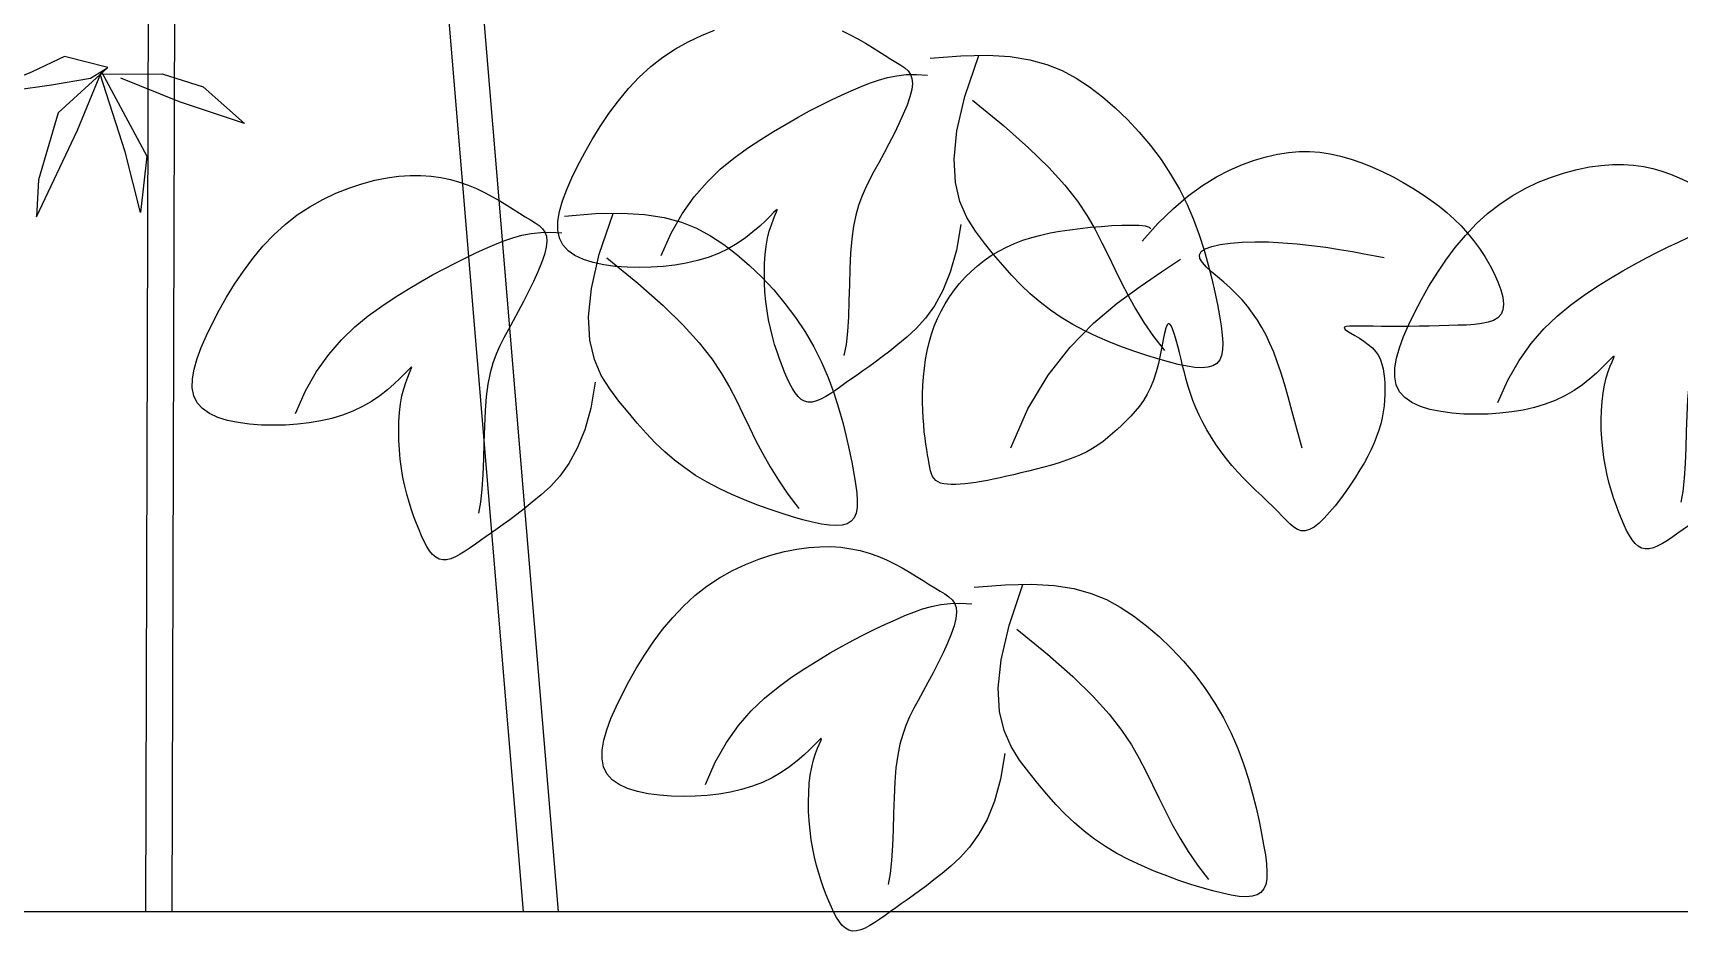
# Model space of a CAD drawing. Extents: x 941299 to 942979, y 2579300 to 2579597.
# Drawn here: x 941938.033 to 941941.206, y 2579503.841 to 2579505.574 of the extents above; entities that cross this region are included whole.
import ezdxf

# ---------------------------------------------------------------- set-up
doc = ezdxf.new("R2010")
doc.units = 0
doc.layers.get('0').update_dxf_attribs({"linetype": 'CONTINUOUS'})
for name, color, linetype in [('LH', 94, 'CONTINUOUS'), ('尺寸标注', 2, 'CONTINUOUS'), ('绿化', 3, 'CONTINUOUS')]:
    doc.layers.add(name, color=color, linetype=linetype)

# ---------------------------------------------------------------- blocks, each defined once
blk = doc.blocks.new('15')
at = {"layer": 'LH', "color": 38}
for p, q in [((-0.3435, 1.0548), (-0.3267, 1.0628)), ((-0.3267, 1.0628), (-0.3098, 1.0695)), ((-0.1458, 1.0687), (-0.1354, 1.0637)), ((-0.1354, 1.0637), (-0.1255, 1.0583)), ((-0.1255, 1.0583), (-0.116, 1.0529)), ((-0.3763, 1.0348), (-0.3601, 1.0454)), ((-0.3601, 1.0454), (-0.3435, 1.0548)), ((-0.116, 1.0529), (-0.107, 1.0474)), ((-0.107, 1.0474), (-0.0986, 1.0421)), ((-0.0986, 1.0421), (-0.0906, 1.0371)), ((-0.0906, 1.0371), (-0.0833, 1.0325)), ((0.0068, 1.0366), (0.0408, 1.0373)), ((0.012, 0.9842), (0.0297, 1.0369)), ((0.0408, 1.0373), (0.0701, 1.0356)), ((-0.4065, 1.0092), (-0.3918, 1.0227)), ((-0.3918, 1.0227), (-0.3763, 1.0348)), ((-0.0833, 1.0325), (-0.0766, 1.0285)), ((-0.0766, 1.0285), (-0.0705, 1.0248)), ((-0.0705, 1.0248), (-0.0653, 1.0211)), ((-0.0653, 1.0211), (-0.0611, 1.0172)), ((-0.0611, 1.0172), (-0.058, 1.0128)), ((-0.0327, 1.0334), (0.0068, 1.0366)), ((0.0701, 1.0356), (0.0954, 1.0316)), ((0.0954, 1.0316), (0.1174, 1.0256)), ((0.1174, 1.0256), (0.137, 1.0177)), ((0.137, 1.0177), (0.155, 1.008)), ((-0.4334, 0.9789), (-0.4204, 0.9945)), ((-0.4204, 0.9945), (-0.4065, 1.0092)), ((-0.1342, 0.9916), (-0.1222, 0.9968)), ((-0.1222, 0.9968), (-0.1106, 1.0015)), ((-0.1106, 1.0015), (-0.0991, 1.0054)), ((-0.0991, 1.0054), (-0.0876, 1.0087)), ((-0.0876, 1.0087), (-0.0757, 1.011)), ((-0.0757, 1.011), (-0.0634, 1.0124)), ((-0.0634, 1.0124), (-0.0502, 1.0127)), ((-0.058, 1.0128), (-0.0561, 1.0075)), ((-0.0555, 1.0011), (-0.0563, 0.9933)), ((-0.0561, 1.0075), (-0.0555, 1.0011)), ((-0.0502, 1.0127), (-0.0361, 1.0119)), ((0.155, 1.008), (0.172, 0.9967)), ((0.172, 0.9967), (0.1886, 0.984)), ((-0.4455, 0.9626), (-0.4334, 0.9789)), ((-0.1734, 0.973), (-0.1597, 0.9798)), ((-0.1597, 0.9798), (-0.1466, 0.986)), ((-0.1466, 0.986), (-0.1342, 0.9916)), ((-0.0624, 0.9733), (-0.0672, 0.9615)), ((-0.0587, 0.984), (-0.0624, 0.9733)), ((-0.0563, 0.9933), (-0.0587, 0.984)), ((0.0018, 0.9402), (0.012, 0.9842)), ((0.0218, 0.9797), (0.0616, 0.9471)), ((0.1886, 0.984), (0.205, 0.9699)), ((-0.4568, 0.9459), (-0.4455, 0.9626)), ((-0.2179, 0.9489), (-0.2024, 0.9577)), ((-0.2024, 0.9577), (-0.1876, 0.9657)), ((-0.1876, 0.9657), (-0.1734, 0.973)), ((-0.0672, 0.9615), (-0.0728, 0.9491)), ((0.205, 0.9699), (0.2208, 0.9547)), ((0.2208, 0.9547), (0.2361, 0.9384)), ((-0.4672, 0.929), (-0.4568, 0.9459)), ((-0.2504, 0.929), (-0.2339, 0.9394)), ((-0.2339, 0.9394), (-0.2179, 0.9489)), ((-0.079, 0.9362), (-0.0856, 0.9234)), ((-0.0728, 0.9491), (-0.079, 0.9362)), ((-0.0018, 0.9038), (0.0018, 0.9402)), ((0.0616, 0.9471), (0.0939, 0.9184)), ((0.2361, 0.9384), (0.2505, 0.9211)), ((-0.4853, 0.8957), (-0.4767, 0.9122)), ((-0.4767, 0.9122), (-0.4672, 0.929)), ((-0.285, 0.9051), (-0.2676, 0.9177)), ((-0.2676, 0.9177), (-0.2504, 0.929)), ((-0.0922, 0.9108), (-0.0987, 0.8988)), ((-0.0856, 0.9234), (-0.0922, 0.9108)), ((0.0939, 0.9184), (0.1199, 0.893)), ((0.2505, 0.9211), (0.264, 0.9031)), ((0.3993, 0.9068), (0.4137, 0.9101)), ((0.4137, 0.9101), (0.4277, 0.9123)), ((0.4277, 0.9123), (0.4414, 0.9134)), ((0.4414, 0.9134), (0.4548, 0.9135)), ((0.4548, 0.9135), (0.4681, 0.9125)), ((0.4681, 0.9125), (0.4814, 0.9105)), ((0.4814, 0.9105), (0.4947, 0.9076)), ((-0.4931, 0.8798), (-0.4853, 0.8957)), ((-0.3194, 0.8743), (-0.3024, 0.8908)), ((-0.3024, 0.8908), (-0.285, 0.9051)), ((-0.0987, 0.8988), (-0.1049, 0.8877)), ((-0.0002, 0.8738), (-0.0018, 0.9038)), ((0.1199, 0.893), (0.1404, 0.8702)), ((0.264, 0.9031), (0.2764, 0.8844)), ((0.3352, 0.8809), (0.3522, 0.8897)), ((0.3522, 0.8897), (0.3686, 0.8968)), ((0.3686, 0.8968), (0.3843, 0.9024)), ((0.3843, 0.9024), (0.3993, 0.9068)), ((0.4947, 0.9076), (0.5083, 0.9037)), ((0.5083, 0.9037), (0.522, 0.899)), ((0.522, 0.899), (0.5356, 0.8935)), ((0.5356, 0.8935), (0.5491, 0.8874)), ((-0.7796, 0.8666), (-0.7629, 0.8721)), ((-0.7629, 0.8721), (-0.7465, 0.8765)), ((-0.7465, 0.8765), (-0.7306, 0.8796)), ((-0.7306, 0.8796), (-0.7155, 0.8817)), ((-0.7155, 0.8817), (-0.701, 0.8827)), ((-0.701, 0.8827), (-0.6872, 0.8827)), ((-0.6872, 0.8827), (-0.674, 0.8818)), ((-0.674, 0.8818), (-0.6614, 0.8801)), ((-0.6614, 0.8801), (-0.6493, 0.8776)), ((-0.6493, 0.8776), (-0.6376, 0.8743)), ((-0.6376, 0.8743), (-0.6264, 0.8703)), ((-0.6264, 0.8703), (-0.6156, 0.8658)), ((-0.4997, 0.8645), (-0.4931, 0.8798)), ((-0.3359, 0.8554), (-0.3194, 0.8743)), ((-0.1106, 0.877), (-0.1159, 0.8665)), ((-0.1049, 0.8877), (-0.1106, 0.877)), ((0.0056, 0.8491), (-0.0002, 0.8738)), ((0.1404, 0.8702), (0.1565, 0.8497)), ((0.2764, 0.8844), (0.2876, 0.8652)), ((0.299, 0.8564), (0.3174, 0.8699)), ((0.3174, 0.8699), (0.3352, 0.8809)), ((0.5491, 0.8874), (0.5624, 0.8808)), ((0.5624, 0.8808), (0.5754, 0.8738)), ((0.5754, 0.8738), (0.5878, 0.8664)), ((-0.83, 0.8425), (-0.8134, 0.8519)), ((-0.8134, 0.8519), (-0.7965, 0.8599)), ((-0.7965, 0.8599), (-0.7796, 0.8666)), ((-0.6156, 0.8658), (-0.6053, 0.8608)), ((-0.6053, 0.8608), (-0.5953, 0.8554)), ((-0.5953, 0.8554), (-0.5859, 0.85)), ((-0.5859, 0.85), (-0.5769, 0.8445)), ((-0.5089, 0.8365), (-0.505, 0.8501)), ((-0.505, 0.8501), (-0.4997, 0.8645)), ((-0.3514, 0.8336), (-0.3359, 0.8554)), ((-0.1206, 0.8557), (-0.1248, 0.8442)), ((-0.1159, 0.8665), (-0.1206, 0.8557)), ((0.0146, 0.8285), (0.0056, 0.8491)), ((0.1565, 0.8497), (0.1691, 0.8309)), ((0.2799, 0.8403), (0.299, 0.8564)), ((0.2876, 0.8652), (0.2974, 0.8456)), ((0.5878, 0.8664), (0.5997, 0.8588)), ((0.5997, 0.8588), (0.6109, 0.851)), ((0.6109, 0.851), (0.6215, 0.8431)), ((-0.8617, 0.8198), (-0.8461, 0.8319)), ((-0.8461, 0.8319), (-0.83, 0.8425)), ((-0.5769, 0.8445), (-0.5684, 0.8392)), ((-0.5684, 0.8392), (-0.5605, 0.8342)), ((-0.5605, 0.8342), (-0.5531, 0.8296)), ((-0.5531, 0.8296), (-0.5464, 0.8256)), ((-0.5464, 0.8256), (-0.5404, 0.8219)), ((-0.511, 0.824), (-0.5089, 0.8365)), ((-0.5026, 0.8305), (-0.463, 0.8337)), ((-0.463, 0.8337), (-0.429, 0.8344)), ((-0.4579, 0.7813), (-0.4402, 0.834)), ((-0.429, 0.8344), (-0.3998, 0.8327)), ((-0.3998, 0.8327), (-0.3745, 0.8287)), ((-0.3745, 0.8287), (-0.3524, 0.8227)), ((-0.3657, 0.8085), (-0.3514, 0.8336)), ((-0.2385, 0.8304), (-0.2445, 0.8244)), ((-0.2339, 0.8351), (-0.2385, 0.8304)), ((-0.2368, 0.8194), (-0.2342, 0.8264)), ((-0.2342, 0.8264), (-0.2319, 0.832)), ((-0.2308, 0.8382), (-0.2339, 0.8351)), ((-0.2319, 0.832), (-0.2301, 0.8361)), ((-0.2293, 0.8393), (-0.2308, 0.8382)), ((-0.2301, 0.8361), (-0.2292, 0.8386)), ((-0.2292, 0.8386), (-0.2293, 0.8393)), ((-0.1283, 0.8316), (-0.1312, 0.8174)), ((-0.1248, 0.8442), (-0.1283, 0.8316)), ((0.0255, 0.8111), (0.0146, 0.8285)), ((0.1691, 0.8309), (0.1793, 0.8132)), ((0.2601, 0.821), (0.2799, 0.8403)), ((0.2974, 0.8456), (0.3059, 0.8259)), ((0.3059, 0.8259), (0.3132, 0.8062)), ((0.6215, 0.8431), (0.6315, 0.835)), ((0.6315, 0.835), (0.6408, 0.8266)), ((0.6408, 0.8266), (0.6497, 0.8178)), ((-0.8902, 0.7916), (-0.8763, 0.8063)), ((-0.8763, 0.8063), (-0.8617, 0.8198)), ((-0.569, 0.8025), (-0.5574, 0.8058)), ((-0.5574, 0.8058), (-0.5456, 0.8081)), ((-0.5456, 0.8081), (-0.5332, 0.8095)), ((-0.5404, 0.8219), (-0.5352, 0.8182)), ((-0.5352, 0.8182), (-0.531, 0.8143)), ((-0.5332, 0.8095), (-0.5201, 0.8098)), ((-0.531, 0.8143), (-0.5278, 0.8099)), ((-0.5278, 0.8099), (-0.5259, 0.8046)), ((-0.5259, 0.8046), (-0.5253, 0.7982)), ((-0.5201, 0.8098), (-0.506, 0.809)), ((-0.5111, 0.8125), (-0.511, 0.824)), ((-0.5092, 0.8023), (-0.5111, 0.8125)), ((-0.3784, 0.7796), (-0.3657, 0.8085)), ((-0.3524, 0.8227), (-0.3328, 0.8148)), ((-0.3328, 0.8148), (-0.3149, 0.8051)), ((-0.3149, 0.8051), (-0.2979, 0.7938)), ((-0.2604, 0.8101), (-0.2701, 0.8025)), ((-0.2518, 0.8175), (-0.2604, 0.8101)), ((-0.2445, 0.8244), (-0.2518, 0.8175)), ((-0.2417, 0.802), (-0.2394, 0.8113)), ((-0.2394, 0.8113), (-0.2368, 0.8194)), ((-0.1312, 0.8174), (-0.1334, 0.8013)), ((0.0066, 0.8198), (0.001, 0.7865)), ((0.0372, 0.7955), (0.0255, 0.8111)), ((0.0978, 0.803), (0.1095, 0.8061)), ((0.1095, 0.8061), (0.1215, 0.8088)), ((0.1215, 0.8088), (0.134, 0.811)), ((0.134, 0.811), (0.1468, 0.813)), ((0.1468, 0.813), (0.1599, 0.8146)), ((0.1599, 0.8146), (0.1734, 0.8161)), ((0.1734, 0.8161), (0.1872, 0.8173)), ((0.1793, 0.8132), (0.1881, 0.7961)), ((0.1872, 0.8173), (0.2007, 0.8182)), ((0.2007, 0.8182), (0.2137, 0.8188)), ((0.2137, 0.8188), (0.2254, 0.819)), ((0.2254, 0.819), (0.2355, 0.8187)), ((0.2355, 0.8187), (0.2435, 0.8179)), ((0.2396, 0.7983), (0.2601, 0.821)), ((0.2435, 0.8179), (0.2488, 0.8164)), ((0.2488, 0.8164), (0.251, 0.8142)), ((0.3132, 0.8062), (0.3195, 0.7868)), ((0.6497, 0.8178), (0.658, 0.8087)), ((0.658, 0.8087), (0.6658, 0.7991)), ((-0.9032, 0.776), (-0.8902, 0.7916)), ((-0.6296, 0.7769), (-0.6165, 0.7831)), ((-0.6165, 0.7831), (-0.604, 0.7887)), ((-0.604, 0.7887), (-0.592, 0.7939)), ((-0.592, 0.7939), (-0.5804, 0.7986)), ((-0.5804, 0.7986), (-0.569, 0.8025)), ((-0.5262, 0.7904), (-0.5285, 0.7811)), ((-0.5253, 0.7982), (-0.5262, 0.7904)), ((-0.5049, 0.7934), (-0.5092, 0.8023)), ((-0.4981, 0.7858), (-0.5049, 0.7934)), ((-0.4892, 0.7796), (-0.4981, 0.7858)), ((-0.2924, 0.7883), (-0.3048, 0.7823)), ((-0.2979, 0.7938), (-0.2812, 0.7811)), ((-0.2808, 0.7951), (-0.2924, 0.7883)), ((-0.2701, 0.8025), (-0.2808, 0.7951)), ((-0.2448, 0.7809), (-0.2435, 0.7918)), ((-0.2435, 0.7918), (-0.2417, 0.802)), ((-0.1349, 0.783), (-0.1358, 0.7631)), ((-0.1334, 0.8013), (-0.1349, 0.783)), ((0.001, 0.7865), (-0.0068, 0.7583)), ((0.0489, 0.781), (0.0372, 0.7955)), ((0.0458, 0.7796), (0.0554, 0.7853)), ((0.0554, 0.7853), (0.0653, 0.7906)), ((0.0653, 0.7906), (0.0757, 0.7953)), ((0.0757, 0.7953), (0.0866, 0.7994)), ((0.0866, 0.7994), (0.0978, 0.803)), ((0.1881, 0.7961), (0.1964, 0.7792)), ((0.3133, 0.7806), (0.3154, 0.7848)), ((0.3154, 0.7848), (0.3207, 0.7884)), ((0.3195, 0.7868), (0.3248, 0.7679)), ((0.3207, 0.7884), (0.3291, 0.7915)), ((0.3291, 0.7915), (0.34, 0.7939)), ((0.34, 0.7939), (0.3532, 0.7957)), ((0.3532, 0.7957), (0.3682, 0.7968)), ((0.3682, 0.7968), (0.3846, 0.7973)), ((0.3846, 0.7973), (0.4022, 0.7972)), ((0.4022, 0.7972), (0.4204, 0.7963)), ((0.4204, 0.7963), (0.439, 0.7949)), ((0.439, 0.7949), (0.4575, 0.7928)), ((0.4575, 0.7928), (0.4757, 0.7904)), ((0.4757, 0.7904), (0.4933, 0.7877)), ((0.4933, 0.7877), (0.51, 0.7849)), ((0.51, 0.7849), (0.5253, 0.7821)), ((0.6658, 0.7991), (0.6732, 0.789)), ((0.6732, 0.789), (0.6802, 0.7784)), ((-0.9153, 0.7597), (-0.9032, 0.776)), ((-0.6723, 0.7548), (-0.6575, 0.7628)), ((-0.6575, 0.7628), (-0.6432, 0.7701)), ((-0.6432, 0.7701), (-0.6296, 0.7769)), ((-0.5322, 0.7704), (-0.537, 0.7586)), ((-0.5285, 0.7811), (-0.5322, 0.7704)), ((-0.4783, 0.7745), (-0.4892, 0.7796)), ((-0.4658, 0.7706), (-0.4783, 0.7745)), ((-0.468, 0.7373), (-0.4579, 0.7813)), ((-0.4521, 0.7678), (-0.4658, 0.7706)), ((-0.4375, 0.7658), (-0.4521, 0.7678)), ((-0.4481, 0.7768), (-0.4083, 0.7442)), ((-0.4222, 0.7648), (-0.4375, 0.7658)), ((-0.4067, 0.7644), (-0.4222, 0.7648)), ((-0.3913, 0.7647), (-0.4067, 0.7644)), ((-0.3759, 0.7657), (-0.3913, 0.7647)), ((-0.3608, 0.7674), (-0.3759, 0.7657)), ((-0.3461, 0.7699), (-0.3608, 0.7674)), ((-0.3318, 0.7732), (-0.3461, 0.7699)), ((-0.318, 0.7773), (-0.3318, 0.7732)), ((-0.3048, 0.7823), (-0.318, 0.7773)), ((-0.2812, 0.7811), (-0.2649, 0.767)), ((-0.2649, 0.767), (-0.249, 0.7518)), ((-0.2458, 0.7573), (-0.2455, 0.7693)), ((-0.2455, 0.7693), (-0.2448, 0.7809)), ((-0.1358, 0.7631), (-0.1365, 0.7423)), ((0.02, 0.7594), (0.0281, 0.7666)), ((0.0281, 0.7666), (0.0367, 0.7733)), ((0.0367, 0.7733), (0.0458, 0.7796)), ((0.0605, 0.7672), (0.0489, 0.781)), ((0.0721, 0.7542), (0.0605, 0.7672)), ((0.1964, 0.7792), (0.2045, 0.7623)), ((0.2045, 0.7623), (0.2129, 0.7454)), ((0.2647, 0.7588), (0.289, 0.7752)), ((0.3141, 0.7759), (0.3133, 0.7806)), ((0.3173, 0.7707), (0.3141, 0.7759)), ((0.3224, 0.765), (0.3173, 0.7707)), ((0.329, 0.7588), (0.3224, 0.765)), ((0.3248, 0.7679), (0.3294, 0.7498)), ((0.5253, 0.7821), (0.5391, 0.7795)), ((0.5391, 0.7795), (0.551, 0.7772)), ((0.6802, 0.7784), (0.6866, 0.7675)), ((0.6866, 0.7675), (0.6923, 0.7565)), ((-0.937, 0.7261), (-0.9266, 0.743)), ((-0.9266, 0.743), (-0.9153, 0.7597)), ((-0.7037, 0.7365), (-0.6877, 0.746)), ((-0.6877, 0.746), (-0.6723, 0.7548)), ((-0.5426, 0.7462), (-0.5488, 0.7333)), ((-0.537, 0.7586), (-0.5426, 0.7462)), ((-0.4083, 0.7442), (-0.3759, 0.7155)), ((-0.249, 0.7518), (-0.2338, 0.7355)), ((-0.2456, 0.7451), (-0.2458, 0.7573)), ((-0.245, 0.7328), (-0.2456, 0.7451)), ((-0.1365, 0.7423), (-0.1371, 0.7214)), ((-0.0068, 0.7583), (-0.0164, 0.7348)), ((-0.0016, 0.7355), (0.0051, 0.7438)), ((0.0051, 0.7438), (0.0123, 0.7518)), ((0.0123, 0.7518), (0.02, 0.7594)), ((0.0839, 0.7419), (0.0721, 0.7542)), ((0.096, 0.7304), (0.0839, 0.7419)), ((0.2129, 0.7454), (0.2217, 0.7283)), ((0.2372, 0.7401), (0.2647, 0.7588)), ((0.3367, 0.7523), (0.329, 0.7588)), ((0.3294, 0.7498), (0.3332, 0.7326)), ((0.3448, 0.7454), (0.3367, 0.7523)), ((0.3529, 0.7381), (0.3448, 0.7454)), ((0.6923, 0.7565), (0.697, 0.7458)), ((0.697, 0.7458), (0.7007, 0.7355)), ((-0.9465, 0.7093), (-0.937, 0.7261)), ((-0.7374, 0.7148), (-0.7203, 0.7261)), ((-0.7203, 0.7261), (-0.7037, 0.7365)), ((-0.5554, 0.7205), (-0.5621, 0.7079)), ((-0.5488, 0.7333), (-0.5554, 0.7205)), ((-0.4717, 0.7009), (-0.468, 0.7373)), ((-0.2439, 0.7206), (-0.245, 0.7328)), ((-0.2423, 0.7087), (-0.2439, 0.7206)), ((-0.2338, 0.7355), (-0.2193, 0.7182)), ((-0.1371, 0.7214), (-0.1378, 0.7011)), ((-0.0164, 0.7348), (-0.0272, 0.7152)), ((-0.0135, 0.7178), (-0.0078, 0.7268)), ((-0.0078, 0.7268), (-0.0016, 0.7355)), ((0.1086, 0.7196), (0.096, 0.7304)), ((0.1218, 0.7094), (0.1086, 0.7196)), ((0.2077, 0.7184), (0.2372, 0.7401)), ((0.2217, 0.7283), (0.2314, 0.7111)), ((0.3332, 0.7326), (0.3364, 0.7167)), ((0.3607, 0.7306), (0.3529, 0.7381)), ((0.3681, 0.7227), (0.3607, 0.7306)), ((0.3751, 0.7145), (0.3681, 0.7227)), ((0.7007, 0.7355), (0.7031, 0.726)), ((0.7031, 0.726), (0.704, 0.7174)), ((-0.9552, 0.6928), (-0.9465, 0.7093)), ((-0.7722, 0.6879), (-0.7548, 0.7022)), ((-0.7548, 0.7022), (-0.7374, 0.7148)), ((-0.5621, 0.7079), (-0.5686, 0.6959)), ((-0.47, 0.6709), (-0.4717, 0.7009)), ((-0.3759, 0.7155), (-0.35, 0.6901)), ((-0.2404, 0.6972), (-0.2423, 0.7087)), ((-0.2193, 0.7182), (-0.2058, 0.7002)), ((-0.2058, 0.7002), (-0.1934, 0.6815)), ((-0.1378, 0.7011), (-0.139, 0.6821)), ((-0.0388, 0.6991), (-0.0508, 0.6858)), ((-0.0272, 0.7152), (-0.0388, 0.6991)), ((-0.0274, 0.6888), (-0.0233, 0.6988)), ((-0.0233, 0.6988), (-0.0186, 0.7084)), ((-0.0186, 0.7084), (-0.0135, 0.7178)), ((0.1358, 0.6999), (0.1218, 0.7094)), ((0.1506, 0.6911), (0.1358, 0.6999)), ((0.1774, 0.6926), (0.2077, 0.7184)), ((0.2314, 0.7111), (0.2421, 0.6936)), ((0.3364, 0.7167), (0.3392, 0.7022)), ((0.3392, 0.7022), (0.3413, 0.6892)), ((0.3816, 0.7058), (0.3751, 0.7145)), ((0.3878, 0.6968), (0.3816, 0.7058)), ((0.697, 0.6997), (0.6914, 0.6963)), ((0.701, 0.7043), (0.697, 0.6997)), ((0.7034, 0.7101), (0.701, 0.7043)), ((0.704, 0.7174), (0.7034, 0.7101)), ((-0.9629, 0.6769), (-0.9552, 0.6928)), ((-0.7893, 0.6714), (-0.7722, 0.6879)), ((-0.5748, 0.6848), (-0.5805, 0.6741)), ((-0.5686, 0.6959), (-0.5748, 0.6848)), ((-0.35, 0.6901), (-0.3295, 0.6673)), ((-0.2381, 0.6862), (-0.2404, 0.6972)), ((-0.2354, 0.6756), (-0.2381, 0.6862)), ((-0.1934, 0.6815), (-0.1822, 0.6623)), ((-0.139, 0.6821), (-0.1408, 0.6653)), ((-0.0508, 0.6858), (-0.0627, 0.6747)), ((-0.034, 0.6679), (-0.031, 0.6785)), ((-0.031, 0.6785), (-0.0274, 0.6888)), ((0.1473, 0.662), (0.1774, 0.6926)), ((0.1662, 0.6829), (0.1506, 0.6911)), ((0.1822, 0.6753), (0.1662, 0.6829)), ((0.2421, 0.6936), (0.2543, 0.6757)), ((0.2684, 0.6801), (0.2668, 0.6718)), ((0.2701, 0.6865), (0.2684, 0.6801)), ((0.2717, 0.6907), (0.2701, 0.6865)), ((0.2735, 0.6923), (0.2717, 0.6907)), ((0.2753, 0.6915), (0.2735, 0.6923)), ((0.2773, 0.6887), (0.2753, 0.6915)), ((0.2793, 0.6841), (0.2773, 0.6887)), ((0.2814, 0.6781), (0.2793, 0.6841)), ((0.2835, 0.671), (0.2814, 0.6781)), ((0.3413, 0.6892), (0.3428, 0.6775)), ((0.3428, 0.6775), (0.3435, 0.6674)), ((0.3936, 0.6872), (0.3878, 0.6968)), ((0.399, 0.6772), (0.3936, 0.6872)), ((0.404, 0.6666), (0.399, 0.6772)), ((0.4997, 0.6876), (0.4992, 0.6864)), ((0.4992, 0.6864), (0.5006, 0.6847)), ((0.5021, 0.6884), (0.4997, 0.6876)), ((0.5006, 0.6847), (0.5037, 0.6825)), ((0.5062, 0.6889), (0.5021, 0.6884)), ((0.5037, 0.6825), (0.5079, 0.6799)), ((0.5118, 0.6891), (0.5062, 0.6889)), ((0.5079, 0.6799), (0.5131, 0.6769)), ((0.5189, 0.6891), (0.5118, 0.6891)), ((0.5272, 0.6889), (0.5189, 0.6891)), ((0.5367, 0.6888), (0.5272, 0.6889)), ((0.5472, 0.6886), (0.5367, 0.6888)), ((0.5586, 0.6885), (0.5472, 0.6886)), ((0.5706, 0.6885), (0.5586, 0.6885)), ((0.5831, 0.6886), (0.5706, 0.6885)), ((0.5958, 0.6887), (0.5831, 0.6886)), ((0.6086, 0.689), (0.5958, 0.6887)), ((0.6213, 0.6892), (0.6086, 0.689)), ((0.6337, 0.6896), (0.6213, 0.6892)), ((0.6455, 0.69), (0.6337, 0.6896)), ((0.6567, 0.6904), (0.6455, 0.69)), ((0.667, 0.6911), (0.6567, 0.6904)), ((0.6763, 0.6922), (0.667, 0.6911)), ((0.6845, 0.6939), (0.6763, 0.6922)), ((0.6914, 0.6963), (0.6845, 0.6939)), ((-0.9749, 0.6472), (-0.9696, 0.6616)), ((-0.9696, 0.6616), (-0.9629, 0.6769)), ((-0.8057, 0.6525), (-0.7893, 0.6714)), ((-0.5857, 0.6636), (-0.5905, 0.6528)), ((-0.5805, 0.6741), (-0.5857, 0.6636)), ((-0.4642, 0.6462), (-0.47, 0.6709)), ((-0.3295, 0.6673), (-0.3134, 0.6468)), ((-0.2326, 0.6655), (-0.2354, 0.6756)), ((-0.2295, 0.6558), (-0.2326, 0.6655)), ((-0.1822, 0.6623), (-0.1725, 0.6427)), ((-0.1408, 0.6653), (-0.1435, 0.6513)), ((-0.0846, 0.6569), (-0.0943, 0.6495)), ((-0.0741, 0.6653), (-0.0846, 0.6569)), ((-0.0627, 0.6747), (-0.0741, 0.6653)), ((-0.0386, 0.646), (-0.0366, 0.657)), ((-0.0366, 0.657), (-0.034, 0.6679)), ((0.1188, 0.6257), (0.1473, 0.662)), ((0.1984, 0.6684), (0.1822, 0.6753)), ((0.2145, 0.6621), (0.1984, 0.6684)), ((0.2303, 0.6564), (0.2145, 0.6621)), ((0.2456, 0.6513), (0.2303, 0.6564)), ((0.2543, 0.6757), (0.2683, 0.6575)), ((0.265, 0.6623), (0.2629, 0.6518)), ((0.2668, 0.6718), (0.265, 0.6623)), ((0.2855, 0.6632), (0.2835, 0.671)), ((0.2876, 0.6549), (0.2855, 0.6632)), ((0.3432, 0.6586), (0.3419, 0.6513)), ((0.3435, 0.6674), (0.3432, 0.6586)), ((0.4088, 0.6554), (0.404, 0.6666)), ((0.5131, 0.6769), (0.5189, 0.6735)), ((0.5189, 0.6735), (0.5247, 0.6697)), ((0.5247, 0.6697), (0.5304, 0.6655)), ((0.5304, 0.6655), (0.5356, 0.661)), ((0.5356, 0.661), (0.5398, 0.6562)), ((0.5398, 0.6562), (0.5433, 0.651)), ((-0.9787, 0.6336), (-0.9749, 0.6472)), ((-0.8212, 0.6307), (-0.8057, 0.6525)), ((-0.7007, 0.6353), (-0.7037, 0.6322)), ((-0.6992, 0.6364), (-0.7007, 0.6353)), ((-0.7, 0.6332), (-0.699, 0.6357)), ((-0.699, 0.6357), (-0.6992, 0.6364)), ((-0.5946, 0.6413), (-0.5982, 0.6287)), ((-0.5905, 0.6528), (-0.5946, 0.6413)), ((-0.4553, 0.6256), (-0.4642, 0.6462)), ((-0.3134, 0.6468), (-0.3007, 0.628)), ((-0.2263, 0.6467), (-0.2295, 0.6558)), ((-0.223, 0.638), (-0.2263, 0.6467)), ((-0.2197, 0.6298), (-0.223, 0.638)), ((-0.1725, 0.6427), (-0.1639, 0.623)), ((-0.1115, 0.6368), (-0.1192, 0.6313)), ((-0.1032, 0.6428), (-0.1115, 0.6368)), ((-0.0943, 0.6495), (-0.1032, 0.6428)), ((-0.0413, 0.6237), (-0.0401, 0.6348)), ((-0.0401, 0.6348), (-0.0386, 0.646)), ((0.2601, 0.6468), (0.2456, 0.6513)), ((0.2606, 0.6409), (0.2578, 0.63)), ((0.2737, 0.6429), (0.2601, 0.6468)), ((0.2629, 0.6518), (0.2606, 0.6409)), ((0.2861, 0.6397), (0.2737, 0.6429)), ((0.2974, 0.6373), (0.2861, 0.6397)), ((0.2897, 0.6465), (0.2876, 0.6549)), ((0.2918, 0.6379), (0.2897, 0.6465)), ((0.294, 0.6292), (0.2918, 0.6379)), ((0.3076, 0.6358), (0.2974, 0.6373)), ((0.3166, 0.6353), (0.3076, 0.6358)), ((0.3243, 0.636), (0.3166, 0.6353)), ((0.3307, 0.6378), (0.3243, 0.636)), ((0.3358, 0.6409), (0.3307, 0.6378)), ((0.3395, 0.6454), (0.3358, 0.6409)), ((0.3419, 0.6513), (0.3395, 0.6454)), ((0.4133, 0.6432), (0.4088, 0.6554)), ((0.4178, 0.6299), (0.4133, 0.6432)), ((0.5433, 0.651), (0.5459, 0.6456)), ((0.5459, 0.6456), (0.548, 0.6399)), ((0.548, 0.6399), (0.5495, 0.634)), ((-0.981, 0.6096), (-0.9808, 0.6211)), ((-0.9808, 0.6211), (-0.9787, 0.6336)), ((-0.8355, 0.6056), (-0.8212, 0.6307)), ((-0.7217, 0.6146), (-0.7302, 0.6072)), ((-0.7143, 0.6215), (-0.7217, 0.6146)), ((-0.7083, 0.6275), (-0.7143, 0.6215)), ((-0.7092, 0.6084), (-0.7066, 0.6165)), ((-0.7037, 0.6322), (-0.7083, 0.6275)), ((-0.7066, 0.6165), (-0.704, 0.6235)), ((-0.704, 0.6235), (-0.7017, 0.6291)), ((-0.7017, 0.6291), (-0.7, 0.6332)), ((-0.6011, 0.6145), (-0.6032, 0.5984)), ((-0.5982, 0.6287), (-0.6011, 0.6145)), ((-0.4632, 0.6169), (-0.4689, 0.5836)), ((-0.4444, 0.6082), (-0.4553, 0.6256)), ((-0.3007, 0.628), (-0.2905, 0.6103)), ((-0.2164, 0.6221), (-0.2197, 0.6298)), ((-0.2131, 0.6149), (-0.2164, 0.6221)), ((-0.2097, 0.6086), (-0.2131, 0.6149)), ((-0.1639, 0.623), (-0.1566, 0.6033)), ((-0.1405, 0.6163), (-0.1473, 0.6114)), ((-0.1336, 0.6211), (-0.1405, 0.6163)), ((-0.1266, 0.6261), (-0.1336, 0.6211)), ((-0.1192, 0.6313), (-0.1266, 0.6261)), ((-0.042, 0.6126), (-0.0413, 0.6237)), ((0.093, 0.5827), (0.1188, 0.6257)), ((0.2545, 0.6196), (0.2506, 0.6101)), ((0.2578, 0.63), (0.2545, 0.6196)), ((0.2963, 0.6204), (0.294, 0.6292)), ((0.2989, 0.6115), (0.2963, 0.6204)), ((0.4225, 0.6149), (0.4178, 0.6299)), ((0.4274, 0.598), (0.4225, 0.6149)), ((0.5495, 0.634), (0.5505, 0.6278)), ((0.5505, 0.6278), (0.5511, 0.6214)), ((0.5511, 0.6214), (0.5515, 0.6147)), ((0.5515, 0.6147), (0.5516, 0.6079)), ((-0.979, 0.5994), (-0.981, 0.6096)), ((-0.9747, 0.5905), (-0.979, 0.5994)), ((-0.8483, 0.5767), (-0.8355, 0.6056)), ((-0.7399, 0.5995), (-0.7506, 0.5922)), ((-0.7302, 0.6072), (-0.7399, 0.5995)), ((-0.7133, 0.5889), (-0.7115, 0.5991)), ((-0.7115, 0.5991), (-0.7092, 0.6084)), ((-0.6032, 0.5984), (-0.6047, 0.5801)), ((-0.4326, 0.5926), (-0.4444, 0.6082)), ((-0.4209, 0.5781), (-0.4326, 0.5926)), ((-0.2905, 0.6103), (-0.2817, 0.5932)), ((-0.2817, 0.5932), (-0.2734, 0.5763)), ((-0.2061, 0.603), (-0.2097, 0.6086)), ((-0.2024, 0.5983), (-0.2061, 0.603)), ((-0.1984, 0.5948), (-0.2024, 0.5983)), ((-0.194, 0.5923), (-0.1984, 0.5948)), ((-0.1788, 0.5927), (-0.1843, 0.5913)), ((-0.173, 0.5951), (-0.1788, 0.5927)), ((-0.1669, 0.5984), (-0.173, 0.5951)), ((-0.1605, 0.6023), (-0.1669, 0.5984)), ((-0.154, 0.6067), (-0.1605, 0.6023)), ((-0.1566, 0.6033), (-0.1503, 0.5839)), ((-0.1473, 0.6114), (-0.154, 0.6067)), ((-0.0424, 0.6017), (-0.042, 0.6126)), ((-0.0424, 0.5911), (-0.0424, 0.6017)), ((0.2415, 0.5934), (0.2363, 0.5861)), ((0.2463, 0.6014), (0.2415, 0.5934)), ((0.2506, 0.6101), (0.2463, 0.6014)), ((0.3019, 0.6024), (0.2989, 0.6115)), ((0.3051, 0.5932), (0.3019, 0.6024)), ((0.3089, 0.5839), (0.3051, 0.5932)), ((0.4327, 0.5788), (0.4274, 0.598)), ((0.5512, 0.5937), (0.5506, 0.5863)), ((0.5516, 0.6009), (0.5512, 0.5937)), ((0.5516, 0.6079), (0.5516, 0.6009)), ((-0.968, 0.5829), (-0.9747, 0.5905)), ((-0.959, 0.5767), (-0.968, 0.5829)), ((-0.9481, 0.5716), (-0.959, 0.5767)), ((-0.9357, 0.5677), (-0.9481, 0.5716)), ((-0.7878, 0.5744), (-0.8016, 0.5703)), ((-0.7747, 0.5794), (-0.7878, 0.5744)), ((-0.7622, 0.5854), (-0.7747, 0.5794)), ((-0.7506, 0.5922), (-0.7622, 0.5854)), ((-0.7154, 0.5664), (-0.7146, 0.578)), ((-0.7146, 0.578), (-0.7133, 0.5889)), ((-0.6047, 0.5801), (-0.6056, 0.5602)), ((-0.4689, 0.5836), (-0.4767, 0.5554)), ((-0.4093, 0.5643), (-0.4209, 0.5781)), ((-0.2734, 0.5763), (-0.2653, 0.5594)), ((-0.1894, 0.5912), (-0.194, 0.5923)), ((-0.1843, 0.5913), (-0.1894, 0.5912)), ((-0.1503, 0.5839), (-0.145, 0.565)), ((-0.0422, 0.5809), (-0.0424, 0.5911)), ((-0.0417, 0.5712), (-0.0422, 0.5809)), ((0.0709, 0.5323), (0.093, 0.5827)), ((0.2252, 0.5731), (0.2194, 0.5672)), ((0.2308, 0.5794), (0.2252, 0.5731)), ((0.2363, 0.5861), (0.2308, 0.5794)), ((0.3131, 0.5745), (0.3089, 0.5839)), ((0.3178, 0.565), (0.3131, 0.5745)), ((0.4386, 0.557), (0.4327, 0.5788)), ((0.5496, 0.5788), (0.5482, 0.5711)), ((0.5506, 0.5863), (0.5496, 0.5788)), ((-0.9219, 0.5649), (-0.9357, 0.5677)), ((-0.9073, 0.5629), (-0.9219, 0.5649)), ((-0.8921, 0.5618), (-0.9073, 0.5629)), ((-0.8766, 0.5615), (-0.8921, 0.5618)), ((-0.8611, 0.5618), (-0.8766, 0.5615)), ((-0.8458, 0.5628), (-0.8611, 0.5618)), ((-0.8307, 0.5645), (-0.8458, 0.5628)), ((-0.8159, 0.567), (-0.8307, 0.5645)), ((-0.8016, 0.5703), (-0.8159, 0.567)), ((-0.7157, 0.5544), (-0.7154, 0.5664)), ((-0.7155, 0.5422), (-0.7157, 0.5544)), ((-0.6056, 0.5602), (-0.6063, 0.5394)), ((-0.4767, 0.5554), (-0.4862, 0.5319)), ((-0.3977, 0.5513), (-0.4093, 0.5643)), ((-0.386, 0.539), (-0.3977, 0.5513)), ((-0.2653, 0.5594), (-0.257, 0.5425)), ((-0.145, 0.565), (-0.1405, 0.5469)), ((-0.041, 0.5619), (-0.0417, 0.5712)), ((-0.0402, 0.5532), (-0.041, 0.5619)), ((-0.0392, 0.5449), (-0.0402, 0.5532)), ((0.2018, 0.5507), (0.1957, 0.5456)), ((0.2077, 0.556), (0.2018, 0.5507)), ((0.2135, 0.5615), (0.2077, 0.556)), ((0.2194, 0.5672), (0.2135, 0.5615)), ((0.323, 0.5554), (0.3178, 0.565)), ((0.3287, 0.5459), (0.323, 0.5554)), ((0.4452, 0.5322), (0.4386, 0.557)), ((0.544, 0.5552), (0.5411, 0.5471)), ((0.5463, 0.5632), (0.544, 0.5552)), ((0.5482, 0.5711), (0.5463, 0.5632)), ((-0.7148, 0.5299), (-0.7155, 0.5422)), ((-0.7137, 0.5177), (-0.7148, 0.5299)), ((-0.6063, 0.5394), (-0.6069, 0.5185)), ((-0.4862, 0.5319), (-0.497, 0.5123)), ((-0.3739, 0.5275), (-0.386, 0.539)), ((-0.257, 0.5425), (-0.2481, 0.5254)), ((-0.1405, 0.5469), (-0.1367, 0.5297)), ((-0.1367, 0.5297), (-0.1334, 0.5138)), ((-0.0382, 0.5372), (-0.0392, 0.5449)), ((-0.0371, 0.5301), (-0.0382, 0.5372)), ((-0.036, 0.5235), (-0.0371, 0.5301)), ((0.1759, 0.5316), (0.1685, 0.5274)), ((0.1829, 0.536), (0.1759, 0.5316)), ((0.1895, 0.5407), (0.1829, 0.536)), ((0.1957, 0.5456), (0.1895, 0.5407)), ((0.3347, 0.5365), (0.3287, 0.5459)), ((0.3412, 0.5273), (0.3347, 0.5365)), ((0.534, 0.5303), (0.5296, 0.5217)), ((0.5378, 0.5388), (0.534, 0.5303)), ((0.5411, 0.5471), (0.5378, 0.5388)), ((-0.7122, 0.5058), (-0.7137, 0.5177)), ((-0.6069, 0.5185), (-0.6077, 0.4982)), ((-0.497, 0.5123), (-0.5087, 0.4962)), ((-0.3613, 0.5167), (-0.3739, 0.5275)), ((-0.3481, 0.5065), (-0.3613, 0.5167)), ((-0.2481, 0.5254), (-0.2385, 0.5082)), ((-0.2385, 0.5082), (-0.2277, 0.4907)), ((-0.1334, 0.5138), (-0.1307, 0.4993)), ((-0.035, 0.5174), (-0.036, 0.5235)), ((-0.0341, 0.512), (-0.035, 0.5174)), ((-0.0332, 0.5071), (-0.0341, 0.512)), ((0.1233, 0.5102), (0.1134, 0.5075)), ((0.1331, 0.5132), (0.1233, 0.5102)), ((0.1427, 0.5164), (0.1331, 0.5132)), ((0.1518, 0.5198), (0.1427, 0.5164)), ((0.1604, 0.5235), (0.1518, 0.5198)), ((0.1685, 0.5274), (0.1604, 0.5235)), ((0.348, 0.5183), (0.3412, 0.5273)), ((0.3552, 0.5095), (0.348, 0.5183)), ((0.3627, 0.5011), (0.3552, 0.5095)), ((0.5249, 0.5129), (0.5196, 0.504)), ((0.5296, 0.5217), (0.5249, 0.5129)), ((-0.7102, 0.4943), (-0.7122, 0.5058)), ((-0.7079, 0.4833), (-0.7102, 0.4943)), ((-0.6077, 0.4982), (-0.6089, 0.4792)), ((-0.5087, 0.4962), (-0.5207, 0.4829)), ((-0.3341, 0.497), (-0.3481, 0.5065)), ((-0.3192, 0.4882), (-0.3341, 0.497)), ((-0.3037, 0.48), (-0.3192, 0.4882)), ((-0.2277, 0.4907), (-0.2155, 0.4728)), ((-0.1307, 0.4993), (-0.1285, 0.4863)), ((-0.0322, 0.5028), (-0.0332, 0.5071)), ((-0.031, 0.499), (-0.0322, 0.5028)), ((-0.0295, 0.4957), (-0.031, 0.499)), ((-0.0277, 0.4929), (-0.0295, 0.4957)), ((-0.0254, 0.4905), (-0.0277, 0.4929)), ((-0.0226, 0.4886), (-0.0254, 0.4905)), ((-0.0192, 0.4872), (-0.0226, 0.4886)), ((-0.0151, 0.4862), (-0.0192, 0.4872)), ((0.0191, 0.4869), (0.0124, 0.4861)), ((0.0261, 0.4879), (0.0191, 0.4869)), ((0.0334, 0.4892), (0.0261, 0.4879)), ((0.041, 0.4906), (0.0334, 0.4892)), ((0.0489, 0.4922), (0.041, 0.4906)), ((0.0571, 0.494), (0.0489, 0.4922)), ((0.0657, 0.4959), (0.0571, 0.494)), ((0.0746, 0.4979), (0.0657, 0.4959)), ((0.0839, 0.5001), (0.0746, 0.4979)), ((0.0935, 0.5024), (0.0839, 0.5001)), ((0.1034, 0.5049), (0.0935, 0.5024)), ((0.1134, 0.5075), (0.1034, 0.5049)), ((0.3704, 0.493), (0.3627, 0.5011)), ((0.3781, 0.4852), (0.3704, 0.493)), ((0.5139, 0.4949), (0.5079, 0.4857)), ((0.5196, 0.504), (0.5139, 0.4949)), ((-0.7053, 0.4727), (-0.7079, 0.4833)), ((-0.7024, 0.4626), (-0.7053, 0.4727)), ((-0.6089, 0.4792), (-0.6107, 0.4624)), ((-0.5326, 0.4718), (-0.544, 0.4624)), ((-0.5207, 0.4829), (-0.5326, 0.4718)), ((-0.2877, 0.4724), (-0.3037, 0.48)), ((-0.2715, 0.4655), (-0.2877, 0.4724)), ((-0.2554, 0.4592), (-0.2715, 0.4655)), ((-0.2155, 0.4728), (-0.2016, 0.4546)), ((-0.1285, 0.4863), (-0.127, 0.4746)), ((-0.127, 0.4746), (-0.1264, 0.4645)), ((-0.0106, 0.4855), (-0.0151, 0.4862)), ((-0.0055, 0.4852), (-0.0106, 0.4855)), ((0.0001, 0.4852), (-0.0055, 0.4852)), ((0.006, 0.4855), (0.0001, 0.4852)), ((0.0124, 0.4861), (0.006, 0.4855)), ((0.3859, 0.4777), (0.3781, 0.4852)), ((0.3935, 0.4705), (0.3859, 0.4777)), ((0.4008, 0.4636), (0.3935, 0.4705)), ((0.4946, 0.4669), (0.4877, 0.4579)), ((0.5014, 0.4762), (0.4946, 0.4669)), ((0.5079, 0.4857), (0.5014, 0.4762)), ((-0.6994, 0.4529), (-0.7024, 0.4626)), ((-0.6962, 0.4438), (-0.6994, 0.4529)), ((-0.6107, 0.4624), (-0.6133, 0.4484)), ((-0.5641, 0.4466), (-0.573, 0.4399)), ((-0.5545, 0.454), (-0.5641, 0.4466)), ((-0.544, 0.4624), (-0.5545, 0.454)), ((-0.2395, 0.4535), (-0.2554, 0.4592)), ((-0.2242, 0.4484), (-0.2395, 0.4535)), ((-0.2097, 0.4439), (-0.2242, 0.4484)), ((-0.1279, 0.4484), (-0.1304, 0.4425)), ((-0.1266, 0.4557), (-0.1279, 0.4484)), ((-0.1264, 0.4645), (-0.1266, 0.4557)), ((0.4077, 0.457), (0.4008, 0.4636)), ((0.414, 0.4507), (0.4077, 0.457)), ((0.4198, 0.4447), (0.414, 0.4507)), ((0.4251, 0.4391), (0.4198, 0.4447)), ((0.4807, 0.4496), (0.4738, 0.442)), ((0.4877, 0.4579), (0.4807, 0.4496)), ((-0.6929, 0.4351), (-0.6962, 0.4438)), ((-0.6896, 0.4269), (-0.6929, 0.4351)), ((-0.6863, 0.4191), (-0.6896, 0.4269)), ((-0.5964, 0.4232), (-0.6035, 0.4182)), ((-0.5891, 0.4283), (-0.5964, 0.4232)), ((-0.5813, 0.4339), (-0.5891, 0.4283)), ((-0.573, 0.4399), (-0.5813, 0.4339)), ((-0.1962, 0.44), (-0.2097, 0.4439)), ((-0.1837, 0.4368), (-0.1962, 0.44)), ((-0.1724, 0.4344), (-0.1837, 0.4368)), ((-0.1622, 0.4329), (-0.1724, 0.4344)), ((-0.1533, 0.4324), (-0.1622, 0.4329)), ((-0.1456, 0.433), (-0.1533, 0.4324)), ((-0.1392, 0.4349), (-0.1456, 0.433)), ((-0.1341, 0.438), (-0.1392, 0.4349)), ((-0.1304, 0.4425), (-0.1341, 0.438)), ((0.43, 0.4342), (0.4251, 0.4391)), ((0.4347, 0.4303), (0.43, 0.4342)), ((0.4394, 0.4274), (0.4347, 0.4303)), ((0.4442, 0.4258), (0.4394, 0.4274)), ((0.4492, 0.4256), (0.4442, 0.4258)), ((0.4547, 0.4272), (0.4492, 0.4256)), ((0.4607, 0.4306), (0.4547, 0.4272)), ((0.4671, 0.4356), (0.4607, 0.4306)), ((0.4738, 0.442), (0.4671, 0.4356)), ((-0.683, 0.412), (-0.6863, 0.4191)), ((-0.6795, 0.4056), (-0.683, 0.412)), ((-0.676, 0.4001), (-0.6795, 0.4056)), ((-0.6238, 0.4038), (-0.6304, 0.3994)), ((-0.6172, 0.4085), (-0.6238, 0.4038)), ((-0.6104, 0.4134), (-0.6172, 0.4085)), ((-0.6035, 0.4182), (-0.6104, 0.4134)), ((-0.2199, 0.3991), (-0.204, 0.4023)), ((-0.204, 0.4023), (-0.1888, 0.4043)), ((-0.1888, 0.4043), (-0.1744, 0.4053)), ((-0.1744, 0.4053), (-0.1606, 0.4054)), ((-0.1606, 0.4054), (-0.1474, 0.4045)), ((-0.1474, 0.4045), (-0.1348, 0.4027)), ((-0.1348, 0.4027), (-0.1227, 0.4002)), ((-0.6722, 0.3954), (-0.676, 0.4001)), ((-0.6682, 0.3919), (-0.6722, 0.3954)), ((-0.6639, 0.3894), (-0.6682, 0.3919)), ((-0.6592, 0.3883), (-0.6639, 0.3894)), ((-0.6541, 0.3884), (-0.6592, 0.3883)), ((-0.6486, 0.3898), (-0.6541, 0.3884)), ((-0.6428, 0.3922), (-0.6486, 0.3898)), ((-0.6367, 0.3955), (-0.6428, 0.3922)), ((-0.6304, 0.3994), (-0.6367, 0.3955)), ((-0.2868, 0.3745), (-0.2699, 0.3825)), ((-0.2699, 0.3825), (-0.253, 0.3893)), ((-0.253, 0.3893), (-0.2363, 0.3948)), ((-0.2363, 0.3948), (-0.2199, 0.3991)), ((-0.1227, 0.4002), (-0.111, 0.3969)), ((-0.111, 0.3969), (-0.0998, 0.393)), ((-0.0998, 0.393), (-0.089, 0.3884)), ((-0.089, 0.3884), (-0.0787, 0.3834)), ((-0.0787, 0.3834), (-0.0687, 0.3781)), ((-0.3195, 0.3545), (-0.3034, 0.3652)), ((-0.3034, 0.3652), (-0.2868, 0.3745)), ((-0.0687, 0.3781), (-0.0592, 0.3726)), ((-0.0592, 0.3726), (-0.0503, 0.3671)), ((-0.0503, 0.3671), (-0.0418, 0.3618)), ((-0.0418, 0.3618), (-0.0339, 0.3568)), ((-0.3497, 0.3289), (-0.335, 0.3424)), ((-0.335, 0.3424), (-0.3195, 0.3545)), ((-0.0339, 0.3568), (-0.0265, 0.3522)), ((-0.0265, 0.3522), (-0.0198, 0.3482)), ((-0.0198, 0.3482), (-0.0138, 0.3445)), ((-0.0138, 0.3445), (-0.0086, 0.3409)), ((-0.0086, 0.3409), (-0.0044, 0.337)), ((0.024, 0.3532), (0.0636, 0.3564)), ((0.0636, 0.3564), (0.0976, 0.357)), ((0.0687, 0.3039), (0.0864, 0.3566)), ((0.0976, 0.357), (0.1268, 0.3553)), ((0.1268, 0.3553), (0.1521, 0.3514)), ((0.1521, 0.3514), (0.1742, 0.3453)), ((0.1742, 0.3453), (0.1938, 0.3374)), ((-0.3636, 0.3142), (-0.3497, 0.3289)), ((-0.0654, 0.3166), (-0.0538, 0.3212)), ((-0.0538, 0.3212), (-0.0424, 0.3252)), ((-0.0424, 0.3252), (-0.0308, 0.3284)), ((-0.0308, 0.3284), (-0.019, 0.3308)), ((-0.019, 0.3308), (-0.0066, 0.3321)), ((-0.0066, 0.3321), (0.0065, 0.3325)), ((-0.0044, 0.337), (-0.0012, 0.3325)), ((-0.0012, 0.3325), (0.0007, 0.3272)), ((0.0013, 0.3209), (0.0005, 0.3131)), ((0.0007, 0.3272), (0.0013, 0.3209)), ((0.0065, 0.3325), (0.0207, 0.3316)), ((0.1938, 0.3374), (0.2117, 0.3277)), ((0.2117, 0.3277), (0.2287, 0.3164)), ((-0.3887, 0.2823), (-0.3766, 0.2986)), ((-0.3766, 0.2986), (-0.3636, 0.3142)), ((-0.1166, 0.2928), (-0.103, 0.2995)), ((-0.103, 0.2995), (-0.0899, 0.3057)), ((-0.0899, 0.3057), (-0.0774, 0.3114)), ((-0.0774, 0.3114), (-0.0654, 0.3166)), ((-0.0019, 0.3037), (-0.0056, 0.293)), ((0.0005, 0.3131), (-0.0019, 0.3037)), ((0.0586, 0.2599), (0.0687, 0.3039)), ((0.0785, 0.2994), (0.1183, 0.2669)), ((0.2287, 0.3164), (0.2454, 0.3037)), ((0.2454, 0.3037), (0.2617, 0.2896)), ((-0.4, 0.2656), (-0.3887, 0.2823)), ((-0.1611, 0.2686), (-0.1457, 0.2774)), ((-0.1457, 0.2774), (-0.1309, 0.2854)), ((-0.1309, 0.2854), (-0.1166, 0.2928)), ((-0.0104, 0.2813), (-0.016, 0.2688)), ((-0.0056, 0.293), (-0.0104, 0.2813)), ((0.2617, 0.2896), (0.2776, 0.2744)), ((-0.4104, 0.2487), (-0.4, 0.2656)), ((-0.1937, 0.2487), (-0.1771, 0.2591)), ((-0.1771, 0.2591), (-0.1611, 0.2686)), ((-0.0222, 0.256), (-0.0288, 0.2431)), ((-0.016, 0.2688), (-0.0222, 0.256)), ((0.0549, 0.2235), (0.0586, 0.2599)), ((0.1183, 0.2669), (0.1507, 0.2382)), ((0.2776, 0.2744), (0.2928, 0.2581)), ((0.2928, 0.2581), (0.3073, 0.2409)), ((-0.4199, 0.2319), (-0.4104, 0.2487)), ((-0.2282, 0.2248), (-0.2108, 0.2374)), ((-0.2108, 0.2374), (-0.1937, 0.2487)), ((-0.0288, 0.2431), (-0.0355, 0.2305)), ((0.1507, 0.2382), (0.1766, 0.2127)), ((0.3073, 0.2409), (0.3208, 0.2229)), ((-0.4363, 0.1995), (-0.4286, 0.2154)), ((-0.4286, 0.2154), (-0.4199, 0.2319)), ((-0.2456, 0.2105), (-0.2282, 0.2248)), ((-0.042, 0.2186), (-0.0481, 0.2074)), ((-0.0355, 0.2305), (-0.042, 0.2186)), ((0.0566, 0.1935), (0.0549, 0.2235)), ((0.1766, 0.2127), (0.1972, 0.19)), ((0.3208, 0.2229), (0.3332, 0.2042)), ((-0.4429, 0.1843), (-0.4363, 0.1995)), ((-0.2791, 0.1752), (-0.2627, 0.1941)), ((-0.2627, 0.1941), (-0.2456, 0.2105)), ((-0.0539, 0.1968), (-0.0591, 0.1863)), ((-0.0481, 0.2074), (-0.0539, 0.1968)), ((0.0624, 0.1688), (0.0566, 0.1935)), ((0.3332, 0.2042), (0.3444, 0.185)), ((-0.4521, 0.1563), (-0.4483, 0.1698)), ((-0.4483, 0.1698), (-0.4429, 0.1843)), ((-0.2946, 0.1533), (-0.2791, 0.1752)), ((-0.0639, 0.1755), (-0.068, 0.1639)), ((-0.0591, 0.1863), (-0.0639, 0.1755)), ((0.1972, 0.19), (0.2132, 0.1694)), ((0.2132, 0.1694), (0.2259, 0.1506)), ((0.3444, 0.185), (0.3542, 0.1654)), ((-0.4542, 0.1437), (-0.4521, 0.1563)), ((-0.3089, 0.1282), (-0.2946, 0.1533)), ((-0.1817, 0.1501), (-0.1877, 0.1441)), ((-0.1771, 0.1549), (-0.1817, 0.1501)), ((-0.1774, 0.1461), (-0.1751, 0.1517)), ((-0.1741, 0.1579), (-0.1771, 0.1549)), ((-0.1751, 0.1517), (-0.1734, 0.1558)), ((-0.1726, 0.1591), (-0.1741, 0.1579)), ((-0.1734, 0.1558), (-0.1724, 0.1583)), ((-0.1724, 0.1583), (-0.1726, 0.1591)), ((-0.0716, 0.1513), (-0.0744, 0.1371)), ((-0.068, 0.1639), (-0.0716, 0.1513)), ((0.0713, 0.1483), (0.0624, 0.1688)), ((0.0823, 0.1308), (0.0713, 0.1483)), ((0.2259, 0.1506), (0.2361, 0.1329)), ((0.3542, 0.1654), (0.3627, 0.1456)), ((-0.4544, 0.1323), (-0.4542, 0.1437)), ((-0.4524, 0.122), (-0.4544, 0.1323)), ((-0.3216, 0.0994), (-0.3089, 0.1282)), ((-0.2036, 0.1298), (-0.2133, 0.1222)), ((-0.1951, 0.1372), (-0.2036, 0.1298)), ((-0.1877, 0.1441), (-0.1951, 0.1372)), ((-0.1849, 0.1218), (-0.1826, 0.131)), ((-0.1826, 0.131), (-0.18, 0.1392)), ((-0.18, 0.1392), (-0.1774, 0.1461)), ((-0.0744, 0.1371), (-0.0766, 0.121)), ((0.0634, 0.1395), (0.0577, 0.1062)), ((0.094, 0.1153), (0.0823, 0.1308)), ((0.2361, 0.1329), (0.2449, 0.1158)), ((0.3627, 0.1456), (0.37, 0.1259)), ((-0.4481, 0.1131), (-0.4524, 0.122)), ((-0.4414, 0.1055), (-0.4481, 0.1131)), ((-0.2356, 0.108), (-0.2481, 0.1021)), ((-0.224, 0.1148), (-0.2356, 0.108)), ((-0.2133, 0.1222), (-0.224, 0.1148)), ((-0.188, 0.1006), (-0.1867, 0.1116)), ((-0.1867, 0.1116), (-0.1849, 0.1218)), ((-0.0766, 0.121), (-0.0781, 0.1027)), ((0.0577, 0.1062), (0.0499, 0.0781)), ((0.1057, 0.1007), (0.094, 0.1153)), ((0.2449, 0.1158), (0.2532, 0.0989)), ((0.37, 0.1259), (0.3763, 0.1065)), ((0.3763, 0.1065), (0.3816, 0.0876)), ((-0.4324, 0.0993), (-0.4414, 0.1055)), ((-0.4215, 0.0943), (-0.4324, 0.0993)), ((-0.409, 0.0904), (-0.4215, 0.0943)), ((-0.3953, 0.0875), (-0.409, 0.0904)), ((-0.3807, 0.0856), (-0.3953, 0.0875)), ((-0.3655, 0.0845), (-0.3807, 0.0856)), ((-0.3192, 0.0854), (-0.3345, 0.0844)), ((-0.3041, 0.0872), (-0.3192, 0.0854)), ((-0.2893, 0.0897), (-0.3041, 0.0872)), ((-0.275, 0.0929), (-0.2893, 0.0897)), ((-0.2612, 0.0971), (-0.275, 0.0929)), ((-0.2481, 0.1021), (-0.2612, 0.0971)), ((-0.1891, 0.0771), (-0.1888, 0.089)), ((-0.1888, 0.089), (-0.188, 0.1006)), ((-0.0781, 0.1027), (-0.079, 0.0828)), ((0.1173, 0.0869), (0.1057, 0.1007)), ((0.1289, 0.0739), (0.1173, 0.0869)), ((0.2532, 0.0989), (0.2613, 0.0821)), ((0.3816, 0.0876), (0.3861, 0.0695)), ((-0.35, 0.0841), (-0.3655, 0.0845)), ((-0.3345, 0.0844), (-0.35, 0.0841)), ((-0.1889, 0.0648), (-0.1891, 0.0771)), ((-0.1882, 0.0525), (-0.1889, 0.0648)), ((-0.079, 0.0828), (-0.0797, 0.062)), ((0.0499, 0.0781), (0.0404, 0.0545)), ((0.1406, 0.0617), (0.1289, 0.0739)), ((0.2613, 0.0821), (0.2696, 0.0651)), ((0.2696, 0.0651), (0.2785, 0.0481)), ((0.3861, 0.0695), (0.39, 0.0524)), ((-0.1871, 0.0403), (-0.1882, 0.0525)), ((-0.0797, 0.062), (-0.0803, 0.0411)), ((0.0404, 0.0545), (0.0296, 0.035)), ((0.1527, 0.0501), (0.1406, 0.0617)), ((0.1653, 0.0393), (0.1527, 0.0501)), ((0.2785, 0.0481), (0.2881, 0.0308)), ((0.39, 0.0524), (0.3932, 0.0365)), ((-0.1856, 0.0284), (-0.1871, 0.0403)), ((-0.1836, 0.0169), (-0.1856, 0.0284)), ((-0.0803, 0.0411), (-0.0811, 0.0208)), ((0.0296, 0.035), (0.018, 0.0188)), ((0.1786, 0.0291), (0.1653, 0.0393)), ((0.1925, 0.0197), (0.1786, 0.0291)), ((0.2881, 0.0308), (0.2989, 0.0133)), ((0.3932, 0.0365), (0.3959, 0.0219)), ((0.3959, 0.0219), (0.3981, 0.0089)), ((-0.1813, 0.0059), (-0.1836, 0.0169)), ((-0.1787, -0.0047), (-0.1813, 0.0059)), ((-0.0822, 0.0019), (-0.084, -0.015)), ((-0.0811, 0.0208), (-0.0822, 0.0019)), ((0.006, 0.0055), (-0.006, -0.0055)), ((0.018, 0.0188), (0.006, 0.0055)), ((0.2074, 0.0108), (0.1925, 0.0197)), ((0.223, 0.0026), (0.2074, 0.0108)), ((0.2389, -0.0049), (0.223, 0.0026)), ((0.2989, 0.0133), (0.3111, -0.0045)), ((0.3981, 0.0089), (0.3996, -0.0027)), ((-0.1758, -0.0148), (-0.1787, -0.0047)), ((-0.1728, -0.0244), (-0.1758, -0.0148)), ((-0.084, -0.015), (-0.0867, -0.029)), ((-0.0173, -0.015), (-0.0279, -0.0233)), ((-0.006, -0.0055), (-0.0173, -0.015)), ((0.2551, -0.0119), (0.2389, -0.0049)), ((0.2713, -0.0182), (0.2551, -0.0119)), ((0.2871, -0.0239), (0.2713, -0.0182)), ((0.3111, -0.0045), (0.325, -0.0228)), ((0.3996, -0.0027), (0.4002, -0.0129)), ((0.4002, -0.0129), (0.4, -0.0217)), ((-0.1696, -0.0336), (-0.1728, -0.0244)), ((-0.1663, -0.0423), (-0.1696, -0.0336)), ((-0.163, -0.0505), (-0.1663, -0.0423)), ((-0.0464, -0.0374), (-0.0547, -0.0435)), ((-0.0375, -0.0308), (-0.0464, -0.0374)), ((-0.0279, -0.0233), (-0.0375, -0.0308)), ((0.3024, -0.029), (0.2871, -0.0239)), ((0.3169, -0.0335), (0.3024, -0.029)), ((0.3304, -0.0373), (0.3169, -0.0335)), ((0.3429, -0.0405), (0.3304, -0.0373)), ((0.3542, -0.0429), (0.3429, -0.0405)), ((0.3925, -0.0394), (0.3875, -0.0425)), ((0.3962, -0.0349), (0.3925, -0.0394)), ((0.3987, -0.029), (0.3962, -0.0349)), ((0.4, -0.0217), (0.3987, -0.029)), ((-0.1597, -0.0582), (-0.163, -0.0505)), ((-0.1563, -0.0653), (-0.1597, -0.0582)), ((-0.0769, -0.0591), (-0.0837, -0.064)), ((-0.0698, -0.0542), (-0.0769, -0.0591)), ((-0.0624, -0.049), (-0.0698, -0.0542)), ((-0.0547, -0.0435), (-0.0624, -0.049)), ((0.3644, -0.0444), (0.3542, -0.0429)), ((0.3733, -0.0449), (0.3644, -0.0444)), ((0.381, -0.0443), (0.3733, -0.0449)), ((0.3875, -0.0425), (0.381, -0.0443)), ((-0.1529, -0.0717), (-0.1563, -0.0653)), ((-0.1494, -0.0773), (-0.1529, -0.0717)), ((-0.1456, -0.0819), (-0.1494, -0.0773)), ((-0.1416, -0.0855), (-0.1456, -0.0819)), ((-0.1101, -0.0819), (-0.1162, -0.0852)), ((-0.1038, -0.078), (-0.1101, -0.0819)), ((-0.0972, -0.0736), (-0.1038, -0.078)), ((-0.0905, -0.0689), (-0.0972, -0.0736)), ((-0.0837, -0.064), (-0.0905, -0.0689)), ((-0.1373, -0.0879), (-0.1416, -0.0855)), ((-0.1326, -0.0891), (-0.1373, -0.0879)), ((-0.1275, -0.0889), (-0.1326, -0.0891)), ((-0.122, -0.0876), (-0.1275, -0.0889)), ((-0.1162, -0.0852), (-0.122, -0.0876))]:
    blk.add_line(p, q, dxfattribs=at)
blk = doc.blocks.new('tree104')
at = {"color": 0}
for points in [[(5156, 17328), (6601, 0)], [(5375, 17346), (6821, 0)], [(4279, 16367), (4232, 0)], [(4445, 16367), (4398, 0)], [(3996, 5301), (3724, 5369), (3520, 5274), (3166, 5124), (3642, 5192), (3887, 5233), (3996, 5301), (3683, 5016), (3560, 4594), (3547, 4363), (3805, 4907), (3955, 5274), (4241, 4744), (4200, 4390), (4105, 4771), (3948, 5258), (4336, 5260), (4594, 5179), (4853, 4948), (4445, 5084), (4077, 5233)]]:
    blk.add_lwpolyline(points, dxfattribs=at)

msp = doc.modelspace()

# ---------------------------------------------------------------- linework, layer by layer
at = {"layer": '绿化'}
msp.add_line((941920.23617, 2579503.87917), (941948.19062, 2579503.87917), dxfattribs=at)

# ---------------------------------------------------------------- block references
at = {"color": 74, "xscale": 0.0003072000108659267, "yscale": 0.0003072000108659267, "zscale": 0.0003072000000000001}
msp.add_blockref('tree104', (941936.9501, 2579503.87917), dxfattribs=at)
at = {"layer": '尺寸标注', "color": 3, "xscale": 1.5, "yscale": 1.5, "zscale": 1.5}
for p in [(941942.12986, 2579503.99615), (941939.81178, 2579503.97506)]:
    msp.add_blockref('15', p, dxfattribs=at)

doc.saveas('drawing.dxf')
